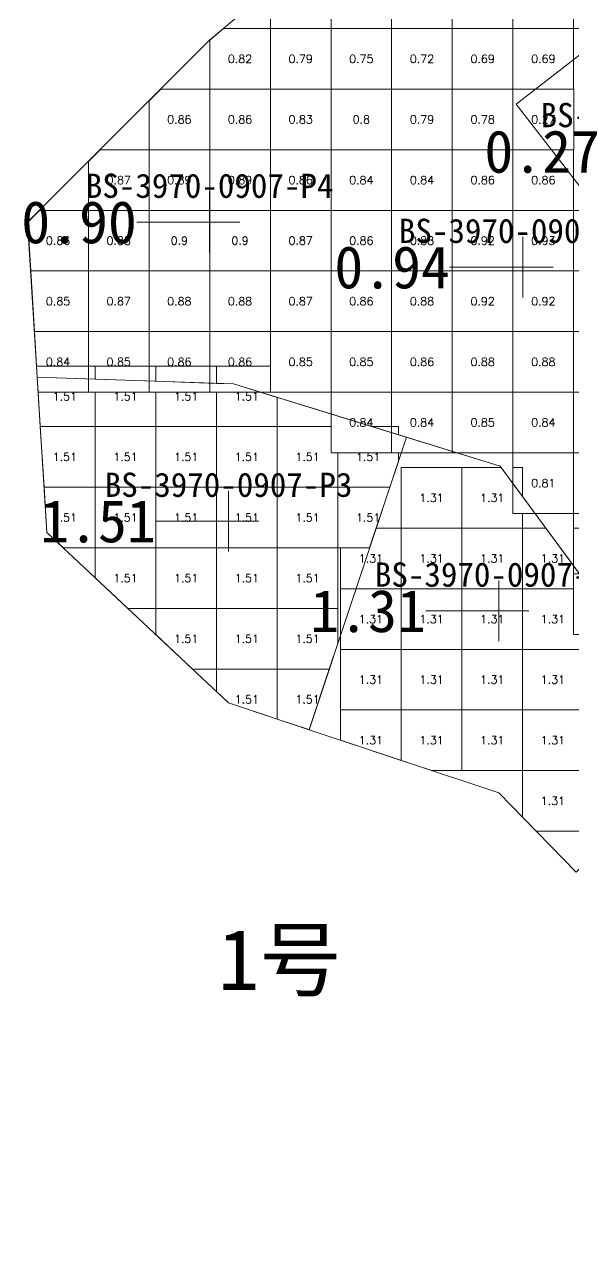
# Model space of a CAD drawing. Header units: inches. Extents: x 469931.6 to 470004.9, y 4349718.4 to 4349790.6.
# Drawn here: x 469931.63 to 469940.68, y 4349718.37 to 4349738.44 of the extents above; entities that cross this region are included whole.
import ezdxf
from ezdxf.enums import TextEntityAlignment as Align

# ---------------------------------------------------------------- set-up
doc = ezdxf.new("R2010")
doc.units = ezdxf.units.IN
doc.header["$MEASUREMENT"] = 0
for name, color, linetype, lineweight in [('0.500-1.000', 7, 'Continuous', 0), ('1.000-1.500', 7, 'Continuous', 0), ('1.500-3.000', 7, 'Continuous', 0), ('孔口文字', 7, 'Continuous', 0), ('点', 7, 'Continuous', 0), ('爆区方格网', 7, 'Continuous', 0), ('线条', 7, 'Continuous', 0), ('钻孔', 7, 'Continuous', 0)]:
    doc.layers.add(name, color=color, linetype=linetype, lineweight=lineweight)
doc.styles.add('3dmine_textStyle_1', font='txt.shx', dxfattribs={"height": 1, "bigfont": 'gbcbig.shx'})
doc.styles.add('3dmine_textStyle_2', font='宋体.ttf', dxfattribs={"height": 1})
doc.styles.add('3dmine_textStyle_3', font='simsunb.ttf', dxfattribs={"height": 1})

msp = doc.modelspace()

# ---------------------------------------------------------------- hatches: boundary and pattern name
at = {"layer": '钻孔', "linetype": 'Continuous', "lineweight": 0, "true_color": 0x00ffff, "extrusion": (0, 1, 0)}
for points in [[(-469935.683, 3959.598), (-469934.683, 3959.598), (-469934.683, 3971.598), (-469935.683, 3971.598)], [(-469940.844, 3960.356), (-469939.844, 3960.356), (-469939.844, 3971.356), (-469940.844, 3971.356)]]:
    msp.add_hatch(color=4, dxfattribs=at).paths.add_polyline_path(points, flags=0)
at = {"layer": '钻孔', "linetype": 'Continuous', "lineweight": 0, "true_color": 0xff0000, "extrusion": (0, 1, 0)}
msp.add_hatch(color=1, dxfattribs=at).paths.add_polyline_path([(-469935.995, 3960.457), (-469934.995, 3960.457), (-469934.995, 3971.457), (-469935.995, 3971.457)], flags=0)
at = {"layer": '钻孔', "linetype": 'Continuous', "lineweight": 0, "true_color": 0x0000ff, "extrusion": (0, 1, 0)}
msp.add_hatch(color=5, dxfattribs=at).paths.add_polyline_path([(-469940.448, 3959.711), (-469939.448, 3959.711), (-469939.448, 3971.711), (-469940.448, 3971.711)], flags=0)

# ---------------------------------------------------------------- linework, layer by layer
at = {"layer": '0.500-1.000', "color": 4, "linetype": 'Continuous', "lineweight": 0, "true_color": 0x00ffff}
for points in [[(469956.989, 4349724.699), (469955.859, 4349723.342), (469953.772, 4349720.857), (469951.686, 4349718.372), (469948.352, 4349719.25), (469946.493, 4349719.739), (469945.018, 4349720.128), (469946.928, 4349723.214), (469947.006, 4349723.341), (469946.95, 4349723.394), (469945.311, 4349724.961), (469941.381, 4349728.564), (469940.505, 4349729.752), (469939.473, 4349731.151), (469936.853, 4349731.96), (469935.078, 4349732.508), (469931.842, 4349732.619), (469931.683, 4349735.179), (469934.683, 4349738.179), (469935.697, 4349739.041), (469936.613, 4349739.82), (469939.613, 4349742.82), (469941.158, 4349743.706), (469942.755, 4349741.707)], [(469942.309, 4349739.128), (469939.738, 4349737.128), (469942.385, 4349733.701), (469944.877, 4349736.321), (469942.309, 4349739.128)]]:
    msp.add_lwpolyline(points, dxfattribs=at)
at = {"layer": '1.000-1.500', "color": 1, "linetype": 'Continuous', "lineweight": 0, "true_color": 0xff0000}
msp.add_lwpolyline([(469939.473, 4349731.151), (469941.381, 4349728.564), (469943.197, 4349726.899), (469940.724, 4349724.454), (469939.448, 4349725.763), (469936.323, 4349726.803), (469937.928, 4349731.628), (469939.473, 4349731.151)], dxfattribs=at)
at = {"layer": '1.500-3.000', "color": 1, "linetype": 'Continuous', "lineweight": 0, "true_color": 0xff0000}
msp.add_lwpolyline([(469935.078, 4349732.508), (469937.928, 4349731.628), (469936.323, 4349726.803), (469934.995, 4349727.245), (469932.001, 4349730.059), (469931.842, 4349732.619), (469935.078, 4349732.508)], dxfattribs=at)
at = {"layer": '点', "color": 138, "linetype": 'Continuous', "lineweight": 0, "true_color": 0x004c4c}
for points, elevation in [([(469934.683, 4349734.679), (469934.683, 4349735.679)], 3971.598), ([(469935.183, 4349735.179), (469934.183, 4349735.179)], 3971.598), ([(469939.844, 4349733.935), (469939.844, 4349734.935)], 3971.356), ([(469940.344, 4349734.435), (469939.344, 4349734.435)], 3971.356), ([(469934.995, 4349729.745), (469934.995, 4349730.745)], 3971.457), ([(469935.495, 4349730.245), (469934.495, 4349730.245)], 3971.457), ([(469939.448, 4349728.263), (469939.448, 4349729.263)], 3971.711), ([(469939.948, 4349728.763), (469938.948, 4349728.763)], 3971.711)]:
    msp.add_lwpolyline(points, dxfattribs=dict(at, elevation=elevation))
at = {"layer": '爆区方格网', "color": 4, "linetype": 'Continuous', "lineweight": 0, "true_color": 0x00ffff}
for points, elevation in [([(469936.684, 4349738.373), (469935.684, 4349738.373), (469935.684, 4349739.03), (469935.697, 4349739.041), (469936.087, 4349739.373), (469936.684, 4349739.373), (469936.684, 4349738.373)], 3971.438), ([(469937.684, 4349738.373), (469936.684, 4349738.373), (469936.684, 4349739.373), (469937.684, 4349739.373), (469937.684, 4349738.373)], 3971.438), ([(469938.684, 4349738.373), (469937.684, 4349738.373), (469937.684, 4349739.373), (469938.684, 4349739.373), (469938.684, 4349738.373)], 3971.438), ([(469939.684, 4349738.373), (469938.684, 4349738.373), (469938.684, 4349739.373), (469939.684, 4349739.373), (469939.684, 4349738.373)], 3971.438), ([(469940.684, 4349738.373), (469939.684, 4349738.373), (469939.684, 4349739.373), (469940.684, 4349739.373), (469940.684, 4349738.373)], 3971.438), ([(469941.684, 4349738.373), (469940.684, 4349738.373), (469940.684, 4349739.373), (469941.684, 4349739.373), (469941.684, 4349738.373)], 3971.438), ([(469935.684, 4349737.373), (469934.684, 4349737.373), (469934.684, 4349738.18), (469934.911, 4349738.373), (469935.684, 4349738.373), (469935.684, 4349737.373)], 3971.438), ([(469936.684, 4349737.373), (469935.684, 4349737.373), (469935.684, 4349738.373), (469936.684, 4349738.373), (469936.684, 4349737.373)], 3971.438), ([(469937.684, 4349737.373), (469936.684, 4349737.373), (469936.684, 4349738.373), (469937.684, 4349738.373), (469937.684, 4349737.373)], 3971.438), ([(469938.684, 4349737.373), (469937.684, 4349737.373), (469937.684, 4349738.373), (469938.684, 4349738.373), (469938.684, 4349737.373)], 3971.438), ([(469939.684, 4349737.373), (469938.684, 4349737.373), (469938.684, 4349738.373), (469939.684, 4349738.373), (469939.684, 4349737.373)], 3971.438), ([(469940.684, 4349737.373), (469939.684, 4349737.373), (469939.684, 4349738.373), (469940.684, 4349738.373), (469940.684, 4349737.373)], 3971.438), ([(469934.684, 4349736.373), (469933.684, 4349736.373), (469933.684, 4349737.18), (469933.877, 4349737.373), (469934.684, 4349737.373), (469934.684, 4349736.373)], 3971.438), ([(469935.684, 4349736.373), (469934.684, 4349736.373), (469934.684, 4349737.373), (469935.684, 4349737.373), (469935.684, 4349736.373)], 3971.438), ([(469936.684, 4349736.373), (469935.684, 4349736.373), (469935.684, 4349737.373), (469936.684, 4349737.373), (469936.684, 4349736.373)], 3971.438), ([(469937.684, 4349736.373), (469936.684, 4349736.373), (469936.684, 4349737.373), (469937.684, 4349737.373), (469937.684, 4349736.373)], 3971.438), ([(469938.684, 4349736.373), (469937.684, 4349736.373), (469937.684, 4349737.373), (469938.684, 4349737.373), (469938.684, 4349736.373)], 3971.438), ([(469939.684, 4349736.373), (469938.684, 4349736.373), (469938.684, 4349737.373), (469939.684, 4349737.373), (469939.684, 4349736.373)], 3971.438), ([(469940.685, 4349736.374), (469940.321, 4349736.374), (469939.738, 4349737.128), (469940.053, 4349737.373), (469939.685, 4349737.373), (469939.685, 4349737.374), (469940.054, 4349737.374), (469940.053, 4349737.373), (469940.684, 4349737.373), (469940.684, 4349737.374), (469940.685, 4349737.374), (469940.685, 4349736.374)], 3971.551), ([(469933.684, 4349735.373), (469932.684, 4349735.373), (469932.684, 4349736.18), (469932.877, 4349736.373), (469933.684, 4349736.373), (469933.684, 4349735.373)], 3971.438), ([(469934.684, 4349735.373), (469933.684, 4349735.373), (469933.684, 4349736.373), (469934.684, 4349736.373), (469934.684, 4349735.373)], 3971.438), ([(469935.684, 4349735.373), (469934.684, 4349735.373), (469934.684, 4349736.373), (469935.684, 4349736.373), (469935.684, 4349735.373)], 3971.438), ([(469936.684, 4349735.373), (469935.684, 4349735.373), (469935.684, 4349736.373), (469936.684, 4349736.373), (469936.684, 4349735.373)], 3971.438), ([(469937.684, 4349735.373), (469936.684, 4349735.373), (469936.684, 4349736.373), (469937.684, 4349736.373), (469937.684, 4349735.373)], 3971.438), ([(469938.684, 4349735.373), (469937.684, 4349735.373), (469937.684, 4349736.373), (469938.684, 4349736.373), (469938.684, 4349735.373)], 3971.438), ([(469939.684, 4349735.373), (469938.684, 4349735.373), (469938.684, 4349736.373), (469939.684, 4349736.373), (469939.684, 4349735.373)], 3971.438), ([(469940.684, 4349735.373), (469939.684, 4349735.373), (469939.684, 4349736.373), (469940.684, 4349736.373), (469940.684, 4349735.373)], 3971.438), ([(469932.684, 4349734.373), (469931.733, 4349734.373), (469931.684, 4349735.163), (469931.684, 4349735.18), (469931.877, 4349735.373), (469932.684, 4349735.373), (469932.684, 4349734.373)], 3971.438), ([(469933.684, 4349734.373), (469932.684, 4349734.373), (469932.684, 4349735.373), (469933.684, 4349735.373), (469933.684, 4349734.373)], 3971.438), ([(469934.684, 4349734.373), (469933.684, 4349734.373), (469933.684, 4349735.373), (469934.684, 4349735.373), (469934.684, 4349734.373)], 3971.438), ([(469935.684, 4349734.373), (469934.684, 4349734.373), (469934.684, 4349735.373), (469935.684, 4349735.373), (469935.684, 4349734.373)], 3971.438), ([(469936.684, 4349734.373), (469935.684, 4349734.373), (469935.684, 4349735.373), (469936.684, 4349735.373), (469936.684, 4349734.373)], 3971.438), ([(469937.684, 4349734.373), (469936.684, 4349734.373), (469936.684, 4349735.373), (469937.684, 4349735.373), (469937.684, 4349734.373)], 3971.438), ([(469938.684, 4349734.373), (469937.684, 4349734.373), (469937.684, 4349735.373), (469938.684, 4349735.373), (469938.684, 4349734.373)], 3971.438), ([(469939.684, 4349734.373), (469938.684, 4349734.373), (469938.684, 4349735.373), (469939.684, 4349735.373), (469939.684, 4349734.373)], 3971.438), ([(469940.684, 4349734.373), (469939.684, 4349734.373), (469939.684, 4349735.373), (469940.684, 4349735.373), (469940.684, 4349734.373)], 3971.438), ([(469941.684, 4349734.373), (469940.684, 4349734.373), (469940.684, 4349735.373), (469941.684, 4349735.373), (469941.684, 4349734.373)], 3971.438), ([(469932.684, 4349733.373), (469931.795, 4349733.373), (469931.733, 4349734.373), (469932.684, 4349734.373), (469932.684, 4349733.373)], 3971.438), ([(469933.684, 4349733.373), (469932.684, 4349733.373), (469932.684, 4349734.373), (469933.684, 4349734.373), (469933.684, 4349733.373)], 3971.438), ([(469934.684, 4349733.373), (469933.684, 4349733.373), (469933.684, 4349734.373), (469934.684, 4349734.373), (469934.684, 4349733.373)], 3971.438), ([(469935.684, 4349733.373), (469934.684, 4349733.373), (469934.684, 4349734.373), (469935.684, 4349734.373), (469935.684, 4349733.373)], 3971.438), ([(469936.684, 4349733.373), (469935.684, 4349733.373), (469935.684, 4349734.373), (469936.684, 4349734.373), (469936.684, 4349733.373)], 3971.438), ([(469937.684, 4349733.373), (469936.684, 4349733.373), (469936.684, 4349734.373), (469937.684, 4349734.373), (469937.684, 4349733.373)], 3971.438), ([(469938.684, 4349733.373), (469937.684, 4349733.373), (469937.684, 4349734.373), (469938.684, 4349734.373), (469938.684, 4349733.373)], 3971.438), ([(469939.684, 4349733.373), (469938.684, 4349733.373), (469938.684, 4349734.373), (469939.684, 4349734.373), (469939.684, 4349733.373)], 3971.438), ([(469940.684, 4349733.373), (469939.684, 4349733.373), (469939.684, 4349734.373), (469940.684, 4349734.373), (469940.684, 4349733.373)], 3971.438), ([(469941.684, 4349733.373), (469940.684, 4349733.373), (469940.684, 4349734.373), (469941.684, 4349734.373), (469941.684, 4349733.373)], 3971.438), ([(469932.684, 4349732.373), (469931.857, 4349732.373), (469931.842, 4349732.619), (469931.795, 4349733.373), (469932.684, 4349733.373), (469932.684, 4349732.373)], 3971.438), ([(469933.684, 4349732.373), (469932.684, 4349732.373), (469932.684, 4349733.373), (469933.684, 4349733.373), (469933.684, 4349732.373)], 3971.438), ([(469934.684, 4349732.373), (469933.684, 4349732.373), (469933.684, 4349733.373), (469934.684, 4349733.373), (469934.684, 4349732.373)], 3971.438), ([(469935.684, 4349732.373), (469934.684, 4349732.373), (469934.684, 4349733.373), (469935.684, 4349733.373), (469935.684, 4349732.373)], 3971.438), ([(469936.684, 4349732.373), (469935.684, 4349732.373), (469935.684, 4349733.373), (469936.684, 4349733.373), (469936.684, 4349732.373)], 3971.438), ([(469937.684, 4349732.373), (469936.684, 4349732.373), (469936.684, 4349733.373), (469937.684, 4349733.373), (469937.684, 4349732.373)], 3971.438), ([(469938.684, 4349732.373), (469937.684, 4349732.373), (469937.684, 4349733.373), (469938.684, 4349733.373), (469938.684, 4349732.373)], 3971.438), ([(469939.684, 4349732.373), (469938.684, 4349732.373), (469938.684, 4349733.373), (469939.684, 4349733.373), (469939.684, 4349732.373)], 3971.438), ([(469940.684, 4349732.373), (469939.684, 4349732.373), (469939.684, 4349733.373), (469940.684, 4349733.373), (469940.684, 4349732.373)], 3971.438), ([(469941.684, 4349732.373), (469940.684, 4349732.373), (469940.684, 4349733.373), (469941.684, 4349733.373), (469941.684, 4349732.373)], 3971.438), ([(469937.684, 4349731.373), (469936.684, 4349731.373), (469936.684, 4349732.373), (469937.684, 4349732.373), (469937.684, 4349731.373)], 3971.438), ([(469938.684, 4349731.373), (469937.684, 4349731.373), (469937.684, 4349732.373), (469938.684, 4349732.373), (469938.684, 4349731.373)], 3971.438), ([(469939.684, 4349731.373), (469938.684, 4349731.373), (469938.684, 4349732.373), (469939.684, 4349732.373), (469939.684, 4349731.373)], 3971.438), ([(469940.684, 4349731.373), (469939.684, 4349731.373), (469939.684, 4349732.373), (469940.684, 4349732.373), (469940.684, 4349731.373)], 3971.438), ([(469941.684, 4349731.373), (469940.684, 4349731.373), (469940.684, 4349732.373), (469941.684, 4349732.373), (469941.684, 4349731.373)], 3971.438), ([(469940.684, 4349730.373), (469939.684, 4349730.373), (469939.684, 4349731.373), (469940.684, 4349731.373), (469940.684, 4349730.373)], 3971.438), ([(469941.684, 4349730.373), (469940.684, 4349730.373), (469940.684, 4349731.373), (469941.684, 4349731.373), (469941.684, 4349730.373)], 3971.438), ([(469941.684, 4349729.373), (469940.684, 4349729.373), (469940.684, 4349730.373), (469941.684, 4349730.373), (469941.684, 4349729.373)], 3971.438), ([(469941.684, 4349728.373), (469940.684, 4349728.373), (469940.684, 4349729.373), (469941.684, 4349729.373), (469941.684, 4349728.373)], 3971.438)]:
    msp.add_lwpolyline(points, dxfattribs=dict(at, elevation=elevation))
at = {"layer": '爆区方格网', "color": 1, "linetype": 'Continuous', "lineweight": 0, "true_color": 0xff0000}
for points, elevation in [([(469932.796, 4349732.586), (469931.842, 4349732.619), (469931.83, 4349732.804), (469932.796, 4349732.804), (469932.796, 4349732.586)], 3971.457), ([(469933.796, 4349732.552), (469932.796, 4349732.586), (469932.796, 4349732.804), (469933.796, 4349732.804), (469933.796, 4349732.552)], 3971.457), ([(469934.796, 4349732.517), (469933.796, 4349732.552), (469933.796, 4349732.804), (469934.796, 4349732.804), (469934.796, 4349732.517)], 3971.457), ([(469935.684, 4349732.373), (469935.515, 4349732.373), (469935.078, 4349732.508), (469934.796, 4349732.517), (469934.796, 4349732.804), (469935.684, 4349732.804), (469935.684, 4349732.373)], 3971.457), ([(469932.796, 4349731.804), (469931.892, 4349731.804), (469931.857, 4349732.373), (469932.796, 4349732.373), (469932.796, 4349731.804)], 3971.457), ([(469933.796, 4349731.804), (469932.796, 4349731.804), (469932.796, 4349732.373), (469933.796, 4349732.373), (469933.796, 4349731.804)], 3971.457), ([(469934.796, 4349731.804), (469933.796, 4349731.804), (469933.796, 4349732.373), (469934.796, 4349732.373), (469934.796, 4349731.804)], 3971.457), ([(469935.796, 4349732.286), (469935.796, 4349731.804), (469934.796, 4349731.804), (469934.796, 4349732.373), (469935.515, 4349732.373), (469935.796, 4349732.286)], 3971.457), ([(469932.796, 4349730.804), (469931.955, 4349730.804), (469931.892, 4349731.804), (469932.796, 4349731.804), (469932.796, 4349730.804)], 3971.457), ([(469933.796, 4349730.804), (469932.796, 4349730.804), (469932.796, 4349731.804), (469933.796, 4349731.804), (469933.796, 4349730.804)], 3971.457), ([(469934.796, 4349730.804), (469933.796, 4349730.804), (469933.796, 4349731.804), (469934.796, 4349731.804), (469934.796, 4349730.804)], 3971.457), ([(469935.796, 4349730.804), (469934.796, 4349730.804), (469934.796, 4349731.804), (469935.796, 4349731.804), (469935.796, 4349730.804)], 3971.457), ([(469936.684, 4349731.373), (469936.796, 4349731.373), (469936.796, 4349730.804), (469935.796, 4349730.804), (469935.796, 4349731.804), (469936.684, 4349731.804), (469936.684, 4349731.373)], 3971.457), ([(469937.796, 4349731.669), (469937.358, 4349731.804), (469937.796, 4349731.804), (469937.796, 4349731.669)], 3971.457), ([(469937.796, 4349731.23), (469937.654, 4349730.804), (469936.796, 4349730.804), (469936.796, 4349731.373), (469937.796, 4349731.373), (469937.796, 4349731.23)], 3971.457), ([(469938.843, 4349730.129), (469937.843, 4349730.129), (469937.843, 4349731.129), (469938.843, 4349731.129), (469938.843, 4349730.129)], 3971.711), ([(469939.843, 4349730.65), (469939.684, 4349730.865), (469939.684, 4349730.373), (469939.843, 4349730.373), (469939.843, 4349730.129), (469938.843, 4349730.129), (469938.843, 4349731.129), (469939.489, 4349731.129), (469939.684, 4349730.865), (469939.684, 4349731.129), (469939.843, 4349731.129), (469939.843, 4349730.65)], 3971.711), ([(469932.796, 4349729.804), (469932.272, 4349729.804), (469932.001, 4349730.059), (469931.955, 4349730.804), (469932.796, 4349730.804), (469932.796, 4349729.804)], 3971.457), ([(469933.796, 4349729.804), (469932.796, 4349729.804), (469932.796, 4349730.804), (469933.796, 4349730.804), (469933.796, 4349729.804)], 3971.457), ([(469934.796, 4349729.804), (469933.796, 4349729.804), (469933.796, 4349730.804), (469934.796, 4349730.804), (469934.796, 4349729.804)], 3971.457), ([(469935.796, 4349729.804), (469934.796, 4349729.804), (469934.796, 4349730.804), (469935.796, 4349730.804), (469935.796, 4349729.804)], 3971.457), ([(469936.796, 4349729.804), (469935.796, 4349729.804), (469935.796, 4349730.804), (469936.796, 4349730.804), (469936.796, 4349729.804)], 3971.457), ([(469937.321, 4349729.804), (469936.796, 4349729.804), (469936.796, 4349730.804), (469937.654, 4349730.804), (469937.321, 4349729.804)], 3971.457), ([(469937.843, 4349729.129), (469936.843, 4349729.129), (469936.843, 4349729.804), (469937.321, 4349729.804), (469937.429, 4349730.129), (469937.843, 4349730.129), (469937.843, 4349729.129)], 3971.711), ([(469938.843, 4349729.129), (469937.843, 4349729.129), (469937.843, 4349730.129), (469938.843, 4349730.129), (469938.843, 4349729.129)], 3971.711), ([(469939.843, 4349729.129), (469938.843, 4349729.129), (469938.843, 4349730.129), (469939.843, 4349730.129), (469939.843, 4349729.129)], 3971.711), ([(469940.843, 4349729.294), (469940.684, 4349729.51), (469940.684, 4349729.373), (469940.684, 4349729.129), (469939.843, 4349729.129), (469939.843, 4349730.129), (469940.227, 4349730.129), (469940.684, 4349729.51), (469940.684, 4349730.129), (469940.843, 4349730.129), (469940.843, 4349729.294)], 3971.711), ([(469933.796, 4349728.804), (469933.336, 4349728.804), (469932.796, 4349729.312), (469932.796, 4349729.804), (469933.796, 4349729.804), (469933.796, 4349728.804)], 3971.457), ([(469934.796, 4349728.804), (469933.796, 4349728.804), (469933.796, 4349729.804), (469934.796, 4349729.804), (469934.796, 4349728.804)], 3971.457), ([(469935.796, 4349728.804), (469934.796, 4349728.804), (469934.796, 4349729.804), (469935.796, 4349729.804), (469935.796, 4349728.804)], 3971.457), ([(469936.796, 4349728.804), (469935.796, 4349728.804), (469935.796, 4349729.804), (469936.796, 4349729.804), (469936.796, 4349728.804)], 3971.457), ([(469937.843, 4349728.129), (469936.843, 4349728.129), (469936.843, 4349729.129), (469937.843, 4349729.129), (469937.843, 4349728.129)], 3971.711), ([(469938.843, 4349728.129), (469937.843, 4349728.129), (469937.843, 4349729.129), (469938.843, 4349729.129), (469938.843, 4349728.129)], 3971.711), ([(469939.843, 4349728.129), (469938.843, 4349728.129), (469938.843, 4349729.129), (469939.843, 4349729.129), (469939.843, 4349728.129)], 3971.711), ([(469940.684, 4349728.373), (469940.843, 4349728.373), (469940.843, 4349728.129), (469939.843, 4349728.129), (469939.843, 4349729.129), (469940.684, 4349729.129), (469940.684, 4349728.373)], 3971.711), ([(469934.796, 4349727.804), (469934.4, 4349727.804), (469933.796, 4349728.372), (469933.796, 4349728.804), (469934.796, 4349728.804), (469934.796, 4349727.804)], 3971.457), ([(469935.796, 4349727.804), (469934.796, 4349727.804), (469934.796, 4349728.804), (469935.796, 4349728.804), (469935.796, 4349727.804)], 3971.457), ([(469936.796, 4349728.225), (469936.656, 4349727.804), (469935.796, 4349727.804), (469935.796, 4349728.804), (469936.796, 4349728.804), (469936.796, 4349728.225)], 3971.457), ([(469937.843, 4349727.129), (469936.843, 4349727.129), (469936.843, 4349728.129), (469937.843, 4349728.129), (469937.843, 4349727.129)], 3971.711), ([(469938.843, 4349727.129), (469937.843, 4349727.129), (469937.843, 4349728.129), (469938.843, 4349728.129), (469938.843, 4349727.129)], 3971.711), ([(469939.843, 4349727.129), (469938.843, 4349727.129), (469938.843, 4349728.129), (469939.843, 4349728.129), (469939.843, 4349727.129)], 3971.711), ([(469940.843, 4349727.129), (469939.843, 4349727.129), (469939.843, 4349728.129), (469940.843, 4349728.129), (469940.843, 4349727.129)], 3971.711), ([(469935.796, 4349726.979), (469934.995, 4349727.245), (469934.796, 4349727.432), (469934.796, 4349727.804), (469935.796, 4349727.804), (469935.796, 4349726.979)], 3971.457), ([(469936.323, 4349726.804), (469936.32, 4349726.804), (469935.796, 4349726.979), (469935.796, 4349727.804), (469936.656, 4349727.804), (469936.323, 4349726.804)], 3971.457), ([(469937.843, 4349726.297), (469936.843, 4349726.63), (469936.843, 4349727.129), (469937.843, 4349727.129), (469937.843, 4349726.297)], 3971.711), ([(469938.843, 4349726.129), (469938.348, 4349726.129), (469937.843, 4349726.297), (469937.843, 4349727.129), (469938.843, 4349727.129), (469938.843, 4349726.129)], 3971.711), ([(469939.843, 4349726.129), (469938.843, 4349726.129), (469938.843, 4349727.129), (469939.843, 4349727.129), (469939.843, 4349726.129)], 3971.711), ([(469940.843, 4349726.129), (469939.843, 4349726.129), (469939.843, 4349727.129), (469940.843, 4349727.129), (469940.843, 4349726.129)], 3971.711), ([(469940.843, 4349725.129), (469940.066, 4349725.129), (469939.843, 4349725.358), (469939.843, 4349726.129), (469940.843, 4349726.129), (469940.843, 4349725.129)], 3971.711)]:
    msp.add_lwpolyline(points, dxfattribs=dict(at, elevation=elevation))
at = {"layer": '线条', "color": 138, "linetype": 'Continuous', "lineweight": 0, "true_color": 0x004c4c}
for points, elevation in [([(469934.683, 4349735.179), (469934.683, 4349735.179), (469934.683, 4349735.179)], 3971.598), ([(469939.844, 4349734.435), (469939.844, 4349734.435), (469939.844, 4349734.435)], 3971.356), ([(469934.995, 4349730.245), (469934.995, 4349730.245), (469934.995, 4349730.245)], 3971.457), ([(469939.448, 4349728.763), (469939.448, 4349728.763), (469939.448, 4349728.763)], 3971.711)]:
    msp.add_lwpolyline(points, dxfattribs=dict(at, elevation=elevation))
at = {"layer": '钻孔', "color": 4, "linetype": 'Continuous', "lineweight": 0, "true_color": 0x00ffff}
for points, elevation in [([(469934.683, 4349735.179), (469933.483, 4349735.179)], 3971.598), ([(469934.683, 4349735.179), (469933.483, 4349735.179)], 3959.598), ([(469939.844, 4349734.435), (469938.644, 4349734.435)], 3971.356), ([(469939.844, 4349734.435), (469938.644, 4349734.435)], 3960.356)]:
    msp.add_lwpolyline(points, dxfattribs=dict(at, elevation=elevation))
at = {"layer": '钻孔', "color": 1, "linetype": 'Continuous', "lineweight": 0, "true_color": 0xff0000}
for elevation in [3971.457, 3960.457]:
    msp.add_lwpolyline([(469934.995, 4349730.245), (469933.795, 4349730.245)], dxfattribs=dict(at, elevation=elevation))
at = {"layer": '钻孔', "color": 5, "linetype": 'Continuous', "lineweight": 0, "true_color": 0x0000ff}
for elevation in [3971.711, 3959.711]:
    msp.add_lwpolyline([(469939.448, 4349728.763), (469938.248, 4349728.763)], dxfattribs=dict(at, elevation=elevation))

# ---------------------------------------------------------------- texts
at = {"color": 4, "linetype": 'Continuous', "lineweight": 0, "true_color": 0x00ffff, "style": '3dmine_textStyle_1'}
for s, p in [('0.82', (469935.184, 4349737.873, 3971.438)), ('0.79', (469936.184, 4349737.873, 3971.438)), ('0.75', (469937.184, 4349737.873, 3971.438)), ('0.72', (469938.184, 4349737.873, 3971.438)), ('0.69', (469939.184, 4349737.873, 3971.438)), ('0.69', (469940.184, 4349737.873, 3971.438)), ('0.86', (469934.184, 4349736.873, 3971.438)), ('0.86', (469935.184, 4349736.873, 3971.438)), ('0.83', (469936.184, 4349736.873, 3971.438)), ('0.8', (469937.184, 4349736.873, 3971.438)), ('0.79', (469938.184, 4349736.873, 3971.438)), ('0.78', (469939.184, 4349736.873, 3971.438)), ('0.27', (469940.185, 4349736.874, 3971.551)), ('0.87', (469933.184, 4349735.873, 3971.438)), ('0.89', (469934.184, 4349735.873, 3971.438)), ('0.89', (469935.184, 4349735.873, 3971.438)), ('0.86', (469936.184, 4349735.873, 3971.438)), ('0.84', (469937.184, 4349735.873, 3971.438)), ('0.84', (469938.184, 4349735.873, 3971.438)), ('0.86', (469939.184, 4349735.873, 3971.438)), ('0.86', (469940.184, 4349735.873, 3971.438)), ('0.86', (469932.184, 4349734.873, 3971.438)), ('0.88', (469933.184, 4349734.873, 3971.438)), ('0.9', (469934.184, 4349734.873, 3971.438)), ('0.9', (469935.184, 4349734.873, 3971.438)), ('0.87', (469936.184, 4349734.873, 3971.438)), ('0.86', (469937.184, 4349734.873, 3971.438)), ('0.88', (469938.184, 4349734.873, 3971.438)), ('0.92', (469939.184, 4349734.873, 3971.438)), ('0.93', (469940.184, 4349734.873, 3971.438)), ('0.85', (469932.184, 4349733.873, 3971.438)), ('0.87', (469933.184, 4349733.873, 3971.438)), ('0.88', (469934.184, 4349733.873, 3971.438)), ('0.88', (469935.184, 4349733.873, 3971.438)), ('0.87', (469936.184, 4349733.873, 3971.438)), ('0.86', (469937.184, 4349733.873, 3971.438)), ('0.88', (469938.184, 4349733.873, 3971.438)), ('0.92', (469939.184, 4349733.873, 3971.438)), ('0.92', (469940.184, 4349733.873, 3971.438)), ('0.84', (469932.184, 4349732.873, 3971.438)), ('0.85', (469933.184, 4349732.873, 3971.438)), ('0.86', (469934.184, 4349732.873, 3971.438)), ('0.86', (469935.184, 4349732.873, 3971.438)), ('0.85', (469936.184, 4349732.873, 3971.438)), ('0.85', (469937.184, 4349732.873, 3971.438)), ('0.86', (469938.184, 4349732.873, 3971.438)), ('0.88', (469939.184, 4349732.873, 3971.438)), ('0.88', (469940.184, 4349732.873, 3971.438)), ('0.84', (469937.184, 4349731.873, 3971.438)), ('0.84', (469938.184, 4349731.873, 3971.438)), ('0.85', (469939.184, 4349731.873, 3971.438)), ('0.84', (469940.184, 4349731.873, 3971.438)), ('0.81', (469940.184, 4349730.873, 3971.438))]:
    msp.add_text(s, height=0.1333, dxfattribs=at).set_placement(p, align=Align.MIDDLE_CENTER)
at = {"color": 1, "linetype": 'Continuous', "lineweight": 0, "true_color": 0xff0000, "style": '3dmine_textStyle_1'}
for s, p in [('1.51', (469932.296, 4349732.304, 3971.457)), ('1.51', (469933.296, 4349732.304, 3971.457)), ('1.51', (469934.296, 4349732.304, 3971.457)), ('1.51', (469935.296, 4349732.304, 3971.457)), ('1.51', (469932.296, 4349731.304, 3971.457)), ('1.51', (469933.296, 4349731.304, 3971.457)), ('1.51', (469934.296, 4349731.304, 3971.457)), ('1.51', (469935.296, 4349731.304, 3971.457)), ('1.51', (469936.296, 4349731.304, 3971.457)), ('1.51', (469937.296, 4349731.304, 3971.457)), ('1.31', (469938.343, 4349730.629, 3971.711)), ('1.31', (469939.343, 4349730.629, 3971.711)), ('1.51', (469932.296, 4349730.304, 3971.457)), ('1.51', (469933.296, 4349730.304, 3971.457)), ('1.51', (469934.296, 4349730.304, 3971.457)), ('1.51', (469935.296, 4349730.304, 3971.457)), ('1.51', (469936.296, 4349730.304, 3971.457)), ('1.51', (469937.296, 4349730.304, 3971.457)), ('1.31', (469937.343, 4349729.629, 3971.711)), ('1.31', (469938.343, 4349729.629, 3971.711)), ('1.31', (469939.343, 4349729.629, 3971.711)), ('1.31', (469940.343, 4349729.629, 3971.711)), ('1.51', (469933.296, 4349729.304, 3971.457)), ('1.51', (469934.296, 4349729.304, 3971.457)), ('1.51', (469935.296, 4349729.304, 3971.457)), ('1.51', (469936.296, 4349729.304, 3971.457)), ('1.31', (469937.343, 4349728.629, 3971.711)), ('1.31', (469938.343, 4349728.629, 3971.711)), ('1.31', (469939.343, 4349728.629, 3971.711)), ('1.31', (469940.343, 4349728.629, 3971.711)), ('1.51', (469934.296, 4349728.304, 3971.457)), ('1.51', (469935.296, 4349728.304, 3971.457)), ('1.51', (469936.296, 4349728.304, 3971.457)), ('1.31', (469937.343, 4349727.629, 3971.711)), ('1.31', (469938.343, 4349727.629, 3971.711)), ('1.31', (469939.343, 4349727.629, 3971.711)), ('1.31', (469940.343, 4349727.629, 3971.711)), ('1.51', (469935.296, 4349727.304, 3971.457)), ('1.51', (469936.296, 4349727.304, 3971.457)), ('1.31', (469937.343, 4349726.629, 3971.711)), ('1.31', (469938.343, 4349726.629, 3971.711)), ('1.31', (469939.343, 4349726.629, 3971.711)), ('1.31', (469940.343, 4349726.629, 3971.711)), ('1.31', (469940.343, 4349725.629, 3971.711))]:
    msp.add_text(s, height=0.1333, dxfattribs=at).set_placement(p, align=Align.MIDDLE_CENTER)
at = {"color": 7, "linetype": 'Continuous', "lineweight": 0, "style": '3dmine_textStyle_2'}
msp.add_text('1号', height=1, dxfattribs=at).set_placement((469934.82, 4349722.509, 1986.224))
at = {"layer": '孔口文字', "color": 138, "linetype": 'Continuous', "lineweight": 0, "true_color": 0x004c4c, "style": '3dmine_textStyle_3'}
for s, p in [('BS-3970-0907-P11', (469942.317, 4349736.745, 3971.551)), ('BS-3970-0907-P4', (469934.683, 4349735.579, 3971.598)), ('BS-3970-0907-P5', (469939.844, 4349734.835, 3971.356)), ('BS-3970-0907-P3', (469934.995, 4349730.645, 3971.457)), ('BS-3970-0907-P2', (469939.448, 4349729.163, 3971.711))]:
    msp.add_text(s, height=0.4, dxfattribs=at).set_placement(p, align=Align.CENTER)
at = {"layer": '钻孔', "color": 8, "linetype": 'Continuous', "lineweight": 0, "true_color": 0x808080, "style": '3dmine_textStyle_3'}
msp.add_text('0.27', height=0.7, dxfattribs=at).set_placement((469941.117, 4349736.345, 3971.551), align=Align.MIDDLE_RIGHT)
at = {"layer": '钻孔', "color": 4, "linetype": 'Continuous', "lineweight": 0, "true_color": 0x00ffff, "style": '3dmine_textStyle_3'}
for s, p in [('0.90', (469933.483, 4349735.179, 3971.598)), ('0.94', (469938.644, 4349734.435, 3971.356))]:
    msp.add_text(s, height=0.7, dxfattribs=at).set_placement(p, align=Align.MIDDLE_RIGHT)
at = {"layer": '钻孔', "color": 1, "linetype": 'Continuous', "lineweight": 0, "true_color": 0xff0000, "style": '3dmine_textStyle_3'}
msp.add_text('1.51', height=0.7, dxfattribs=at).set_placement((469933.795, 4349730.245, 3971.457), align=Align.MIDDLE_RIGHT)
at = {"layer": '钻孔', "color": 5, "linetype": 'Continuous', "lineweight": 0, "true_color": 0x0000ff, "style": '3dmine_textStyle_3'}
msp.add_text('1.31', height=0.7, dxfattribs=at).set_placement((469938.248, 4349728.763, 3971.711), align=Align.MIDDLE_RIGHT)

doc.saveas('drawing.dxf')
